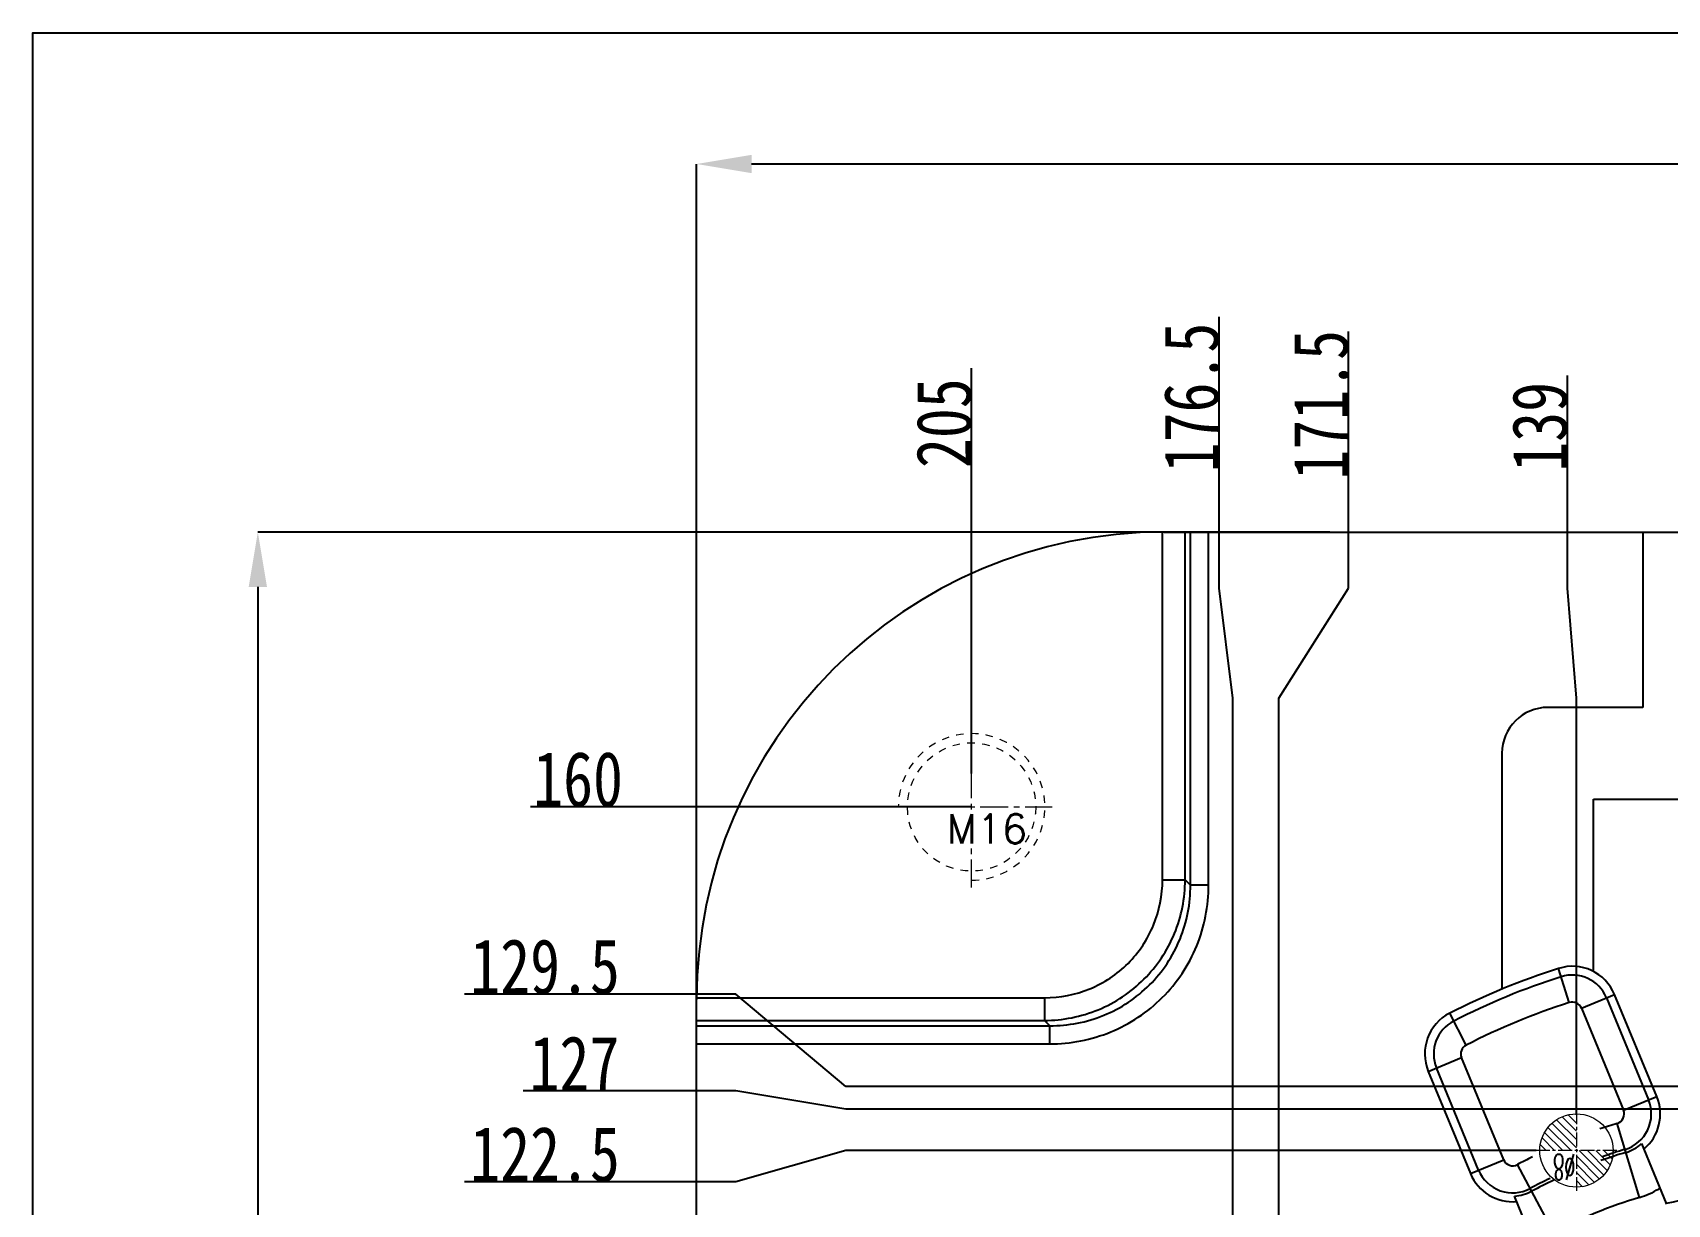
# Model space of a CAD drawing. Header units: millimetres. Extents: x 1572 to 4063, y -10865 to -3081.
# Drawn here: x 2308.3 to 2486.6, y -5741.4 to -5613.5 of the extents above; entities that cross this region are included whole.
import ezdxf
from ezdxf.enums import TextEntityAlignment as Align

# ---------------------------------------------------------------- set-up
doc = ezdxf.new("R2010")
doc.units = ezdxf.units.MM
doc.header["$LTSCALE"] = 16.335
doc.header["$PDMODE"] = 3
doc.header["$PDSIZE"] = 0.3125
doc.linetypes.add('CENTER', pattern=[0.6, 0.375, -0.075, 0.075, -0.075])
doc.linetypes.add('HIDDEN', pattern=[0.2, 0.1, -0.1])
doc.layers.get('0').update_dxf_attribs({"linetype": 'CONTINUOUS'})
doc.layers.get('Defpoints').update_dxf_attribs({"linetype": 'CONTINUOUS'})
doc.layers.add('DEFAULT_2', color=8, linetype='HIDDEN')
doc.layers.add('epin', color=13, linetype='CONTINUOUS', lineweight=9)
doc.layers.add('screw', color=33, linetype='CONTINUOUS', lineweight=13)
doc.styles.get("Standard").update_dxf_attribs({"font": 'txt', "width": 0.8})
doc.styles.add('TXT', font='txt.shx', dxfattribs={"bigfont": 'gbcbig.shx'})
doc.styles.add('TXT05', font='txt.shx', dxfattribs={"width": 0.5, "bigfont": 'gbcbig.shx'})
doc.dimstyles.new('ISO-25', dxfattribs={"dimtxt": 8, "dimasz": 6, "dimexe": 0, "dimexo": 0, "dimgap": 0, "dimtad": 1, "dimdsep": 46, "dimtxsty": 'Standard', "dimcen": 0, "dimclrd": 4, "dimclre": 4, "dimclrt": 6, "dimazin": 0, "dimtfac": 1, "dimtofl": 0, "dimtmove": 0, "dimatfit": 3, "dimfxl": 0, "dimarcsym": 0})

# ---------------------------------------------------------------- blocks, each defined once
blk = doc.blocks.new('screw_m16_g')
at = {"layer": 'screw', "color": 1, "linetype": 'CENTER', "ltscale": 0.497582}
for p, q in [((0, -8.8), (0, 8.8)), ((-8.8, 0), (8.8, 0))]:
    blk.add_line(p, q, dxfattribs=at)
at = {"layer": 'screw', "color": 33, "linetype": 'HIDDEN', "ltscale": 0.497582}
blk.add_circle((0, 0), 7, dxfattribs=at)
at = {"layer": 'screw', "color": 92, "linetype": 'HIDDEN', "ltscale": 0.497582}
blk.add_arc((0, 0), 8, 270, 180, dxfattribs=at)
at = {"layer": 'screw', "color": 6, "style": 'TXT'}
blk.add_text('M16', height=3.2, dxfattribs=at).set_placement((-2.72, -4))
blk = doc.blocks.new('*D744')
at = {"color": 4, "lineweight": -2, "transparency": 16777216}
for p, q in [((2380.71, -5723.85), (2380.71, -5627.83)), ((2844.71, -5627.83), (2386.71, -5627.83)), ((2850.71, -5723.85), (2850.71, -5627.83))]:
    blk.add_line(p, q, dxfattribs=at)
at = {"color": 4, "transparency": 16777216}
for points in [[(2386.71, -5626.83), (2386.71, -5628.83), (2380.71, -5627.83)], [(2844.71, -5626.83), (2844.71, -5628.83), (2850.71, -5627.83)]]:
    blk.add_solid(points, dxfattribs=at)
at = {"layer": 'Defpoints', "color": 0, "transparency": 16777216}
for p in [(2380.71, -5627.83), (2380.71, -5723.85), (2850.71, -5723.85)]:
    blk.add_point(p, dxfattribs=at)
at = {"color": 6, "transparency": 16777216, "insert": (2565.86, -5623.83), "char_height": 8, "attachment_point": 5}
blk.add_mtext('470', dxfattribs=at)
blk = doc.blocks.new('*D745')
at = {"color": 4, "lineweight": -2, "transparency": 16777216}
for p, q in [((2449.81, -5667.99), (2332.83, -5667.99)), ((2332.83, -5673.99), (2332.83, -6041.99)), ((2460.61, -6047.99), (2332.83, -6047.99))]:
    blk.add_line(p, q, dxfattribs=at)
at = {"color": 4, "transparency": 16777216}
for points in [[(2331.83, -5673.99), (2333.83, -5673.99), (2332.83, -5667.99)], [(2331.83, -6041.99), (2333.83, -6041.99), (2332.83, -6047.99)]]:
    blk.add_solid(points, dxfattribs=at)
at = {"layer": 'Defpoints', "color": 0, "transparency": 16777216}
for p in [(2449.81, -5667.99), (2332.83, -6047.99), (2460.61, -6047.99)]:
    blk.add_point(p, dxfattribs=at)
at = {"color": 6, "transparency": 16777216, "insert": (2328.83, -5848.35), "char_height": 8, "attachment_point": 5, "rotation": 90}
blk.add_mtext('380', dxfattribs=at)
blk = doc.blocks.new('*D765')
at = {"color": 4, "lineweight": -2, "transparency": 16777216}
for p, q in [((2384.97, -5728.99), (2361.77, -5728.99)), ((2396.97, -5730.99), (2384.97, -5728.99)), ((2591.31, -5730.99), (2396.97, -5730.99))]:
    blk.add_line(p, q, dxfattribs=at)
at = {"layer": 'Defpoints', "color": 0, "transparency": 16777216}
for p in [(2372.97, -5728.99), (2591.31, -5730.99), (2615.71, -5857.99)]:
    blk.add_point(p, dxfattribs=at)
at = {"color": 6, "transparency": 16777216, "insert": (2367.37, -5725.99), "char_height": 6, "attachment_point": 5}
blk.add_mtext('127', dxfattribs=at)
blk = doc.blocks.new('*D766')
at = {"color": 4, "lineweight": -2, "transparency": 16777216}
for p, q in [((2384.97, -5718.44), (2355.37, -5718.44)), ((2396.97, -5728.49), (2384.97, -5718.44)), ((2513.22, -5728.49), (2396.97, -5728.49))]:
    blk.add_line(p, q, dxfattribs=at)
at = {"layer": 'Defpoints', "color": 0, "transparency": 16777216}
for p in [(2372.97, -5718.44), (2513.22, -5728.49), (2615.71, -5857.99)]:
    blk.add_point(p, dxfattribs=at)
at = {"color": 6, "transparency": 16777216, "insert": (2364.17, -5715.44), "char_height": 6, "attachment_point": 5}
blk.add_mtext('129.5', dxfattribs=at)
blk = doc.blocks.new('*D767')
at = {"color": 4, "lineweight": -2, "transparency": 16777216}
for p, q in [((2396.97, -5735.49), (2384.97, -5738.92)), ((2472.31, -5735.49), (2396.97, -5735.49)), ((2384.97, -5738.92), (2355.37, -5738.92))]:
    blk.add_line(p, q, dxfattribs=at)
at = {"layer": 'Defpoints', "color": 0, "transparency": 16777216}
for p in [(2472.31, -5735.49), (2372.97, -5738.92), (2615.71, -5857.99)]:
    blk.add_point(p, dxfattribs=at)
at = {"color": 6, "transparency": 16777216, "insert": (2364.17, -5735.92), "char_height": 6, "attachment_point": 5}
blk.add_mtext('122.5', dxfattribs=at)
blk = doc.blocks.new('*D768')
at = {"color": 4, "lineweight": -2, "transparency": 16777216}
blk.add_line((2410.71, -5697.99), (2362.57, -5697.99), dxfattribs=at)
at = {"layer": 'Defpoints', "color": 0, "transparency": 16777216}
for p in [(2372.97, -5697.99), (2410.71, -5697.99), (2615.71, -5857.99)]:
    blk.add_point(p, dxfattribs=at)
at = {"color": 6, "transparency": 16777216, "insert": (2367.77, -5694.99), "char_height": 6, "attachment_point": 5}
blk.add_mtext('160', dxfattribs=at)
blk = doc.blocks.new('*D772')
at = {"color": 4, "lineweight": -2, "transparency": 16777216}
for p, q in [((2475.71, -5674.11), (2475.71, -5650.91)), ((2476.71, -5686.11), (2475.71, -5674.11)), ((2476.71, -5731.59), (2476.71, -5686.11))]:
    blk.add_line(p, q, dxfattribs=at)
at = {"layer": 'Defpoints', "color": 0, "transparency": 16777216}
for p in [(2475.71, -5662.11), (2476.71, -5731.59), (2615.71, -5857.99)]:
    blk.add_point(p, dxfattribs=at)
at = {"color": 6, "transparency": 16777216, "insert": (2472.71, -5656.51), "char_height": 6, "attachment_point": 5, "rotation": 90}
blk.add_mtext('139', dxfattribs=at)
blk = doc.blocks.new('*D773')
at = {"color": 4, "lineweight": -2, "transparency": 16777216}
for p, q in [((2451.83, -5674.11), (2451.83, -5646.11)), ((2444.21, -5686.11), (2451.83, -5674.11)), ((2444.21, -5762.59), (2444.21, -5686.11))]:
    blk.add_line(p, q, dxfattribs=at)
at = {"layer": 'Defpoints', "color": 0, "transparency": 16777216}
for p in [(2451.83, -5662.11), (2444.21, -5762.59), (2615.71, -5857.99)]:
    blk.add_point(p, dxfattribs=at)
at = {"color": 6, "transparency": 16777216, "insert": (2448.83, -5654.11), "char_height": 6, "attachment_point": 5, "rotation": 90}
blk.add_mtext('171.5', dxfattribs=at)
blk = doc.blocks.new('*D774')
at = {"color": 4, "lineweight": -2, "transparency": 16777216}
for p, q in [((2437.71, -5674.11), (2437.71, -5644.51)), ((2439.21, -5686.11), (2437.71, -5674.11)), ((2439.21, -5843.59), (2439.21, -5686.11))]:
    blk.add_line(p, q, dxfattribs=at)
at = {"layer": 'Defpoints', "color": 0, "transparency": 16777216}
for p in [(2437.71, -5662.11), (2439.21, -5843.59), (2615.71, -5857.99)]:
    blk.add_point(p, dxfattribs=at)
at = {"color": 6, "transparency": 16777216, "insert": (2434.71, -5653.31), "char_height": 6, "attachment_point": 5, "rotation": 90}
blk.add_mtext('176.5', dxfattribs=at)
blk = doc.blocks.new('*D775')
at = {"color": 4, "lineweight": -2, "transparency": 16777216}
blk.add_line((2410.71, -5694.36), (2410.71, -5650.11), dxfattribs=at)
at = {"layer": 'Defpoints', "color": 0, "transparency": 16777216}
for p in [(2410.71, -5662.11), (2410.71, -5694.36), (2615.71, -5857.99)]:
    blk.add_point(p, dxfattribs=at)
at = {"color": 6, "transparency": 16777216, "insert": (2407.71, -5656.11), "char_height": 6, "attachment_point": 5, "rotation": 90}
blk.add_mtext('205', dxfattribs=at)
blk = doc.blocks.new('epin_ejp_8')
at = {"layer": 'epin'}
h = blk.add_hatch(dxfattribs=at)
h.set_pattern_fill('_ANSI31', color=123, scale=0.2, angle=90, style=0)
h.set_pattern_definition([(135, (-263.1036, 1313.3417), (-0.4490128, -0.4490128), [])])
h.paths.add_polyline_path([(0, 4, 0.414214), (-4, 0), (0, 0)])
h.paths.add_polyline_path([(4, 0), (0, 0), (0, -4, 0.414214)])
at = {"layer": 'epin', "color": 1, "linetype": 'CENTER', "ltscale": 0.248791}
for p, q in [((0, -4.4), (0, 4.4)), ((-4.4, 0), (4.4, 0))]:
    blk.add_line(p, q, dxfattribs=at)
at = {"layer": 'epin'}
blk.add_circle((0, 0), 4, dxfattribs=at)
at = {"layer": 'epin', "color": 6, "style": 'TXT05', "width": 0.5}
blk.add_text('%%c8', height=2.8, dxfattribs=at).set_placement((1.33, 1.8), align=Align.MIDDLE)
blk = doc.blocks.new('1258')
at = {"layer": 'epin', "rotation": 180}
blk.add_blockref('epin_ejp_8', (-399.76, 2728.91), dxfattribs=at)

msp = doc.modelspace()

# ---------------------------------------------------------------- linework, layer by layer
at = {"color": 7, "linetype": 'Continuous'}
for p, q in [((2431.533, -5705.943), (2431.533, -5667.99)), ((2431.706, -5667.99), (2799.706, -5667.99)), ((2434.008, -5705.943), (2434.008, -5667.99)), ((2434.588, -5706.523), (2434.588, -5667.99)), ((2436.569, -5706.523), (2436.569, -5667.99)), ((2483.945, -5667.99), (2483.945, -5687.131)), ((2483.945, -5687.131), (2473.576, -5687.131)), ((2468.576, -5692.131), (2468.576, -5717.853)), ((2478.576, -5715.964), (2478.576, -5697.131)), ((2478.576, -5697.131), (2488.945, -5697.131)), ((2431.533, -5705.943), (2434.008, -5705.943)), ((2434.008, -5705.943), (2434.588, -5706.523)), ((2436.569, -5706.523), (2434.588, -5706.523)), ((2475.919, -5719.342), (2474.73, -5715.621)), ((2380.706, -5718.817), (2418.659, -5718.817)), ((2380.706, -5996.99), (2380.706, -5718.99)), ((2418.659, -5718.817), (2418.659, -5721.292)), ((2477.237, -5719.954), (2480.867, -5718.456)), ((2479.968, -5718.827), (2484.564, -5729.965)), ((2485.464, -5729.593), (2480.867, -5718.456)), ((2464.664, -5723.987), (2462.873, -5720.492)), ((2477.237, -5719.954), (2481.833, -5731.092)), ((2380.706, -5721.292), (2418.659, -5721.292)), ((2380.706, -5721.872), (2419.239, -5721.872)), ((2418.659, -5721.292), (2419.239, -5721.872)), ((2419.239, -5723.853), (2419.239, -5721.872)), ((2380.706, -5723.853), (2419.239, -5723.853)), ((2460.531, -5726.849), (2464.162, -5725.351)), ((2466.028, -5737.615), (2461.431, -5726.478)), ((2468.759, -5736.488), (2464.162, -5725.351)), ((2460.531, -5726.849), (2465.128, -5737.986)), ((2481.833, -5731.092), (2485.464, -5729.593)), ((2483.587, -5740.596), (2481.152, -5732.527)), ((2483.797, -5734.727), (2486.502, -5741.281)), ((2465.128, -5737.986), (2468.759, -5736.488)), ((2474.219, -5744.462), (2470.254, -5737.025)), ((2472.635, -5747.002), (2469.931, -5740.45))]:
    msp.add_line(p, q, dxfattribs=at)
msp.add_lwpolyline([(3063.099, -6133.841), (2308.268, -6133.841), (2308.268, -5613.499), (3063.099, -5613.499)], close=True)
for centre, radius, start, end in [((2431.706, -5718.99), 51, 90, 180), ((2473.576, -5692.131), 5, 90, 180), ((2498.489, -5789.985), 78.067, 107.71807, 117.1359), ((2476.246, -5720.363), 4.979, 22.42689, 107.71807), ((2498.489, -5789.985), 77.115, 107.71807, 117.13581), ((2476.246, -5720.363), 4.027, 22.42694, 107.71807), ((2498.489, -5789.985), 74.16, 107.71807, 117.13581), ((2476.246, -5720.363), 1.072, 22.42694, 107.71807), ((2465.153, -5724.942), 5, 117.13727, 202.42689), ((2465.153, -5724.942), 4.027, 117.13581, 202.42694), ((2465.153, -5724.942), 1.072, 117.13581, 202.42694), ((2480.842, -5731.501), 4.027, 286.79032, 22.42694), ((2480.842, -5731.501), 5, 309.88463, 22.42699), ((2480.842, -5731.501), 1.072, 286.79032, 22.42694), ((2498.489, -5789.985), 60.016, 106.79032, 108.69671), ((2498.489, -5789.985), 57.062, 106.79032, 109.4063), ((2480.842, -5731.501), 4.374, 286.79032, 312.48048), ((2469.75, -5736.079), 1.072, 202.42694, 298.06355), ((2498.489, -5789.985), 60.016, 116.30936, 118.06355), ((2498.489, -5789.985), 56.714, 106.79032, 109.69921), ((2469.75, -5736.079), 5, 202.42699, 274.96924), ((2469.75, -5736.079), 4.027, 202.42694, 298.06355), ((2498.489, -5789.985), 57.062, 115.59976, 118.06355), ((2498.489, -5789.985), 56.714, 115.30685, 118.06355), ((2469.75, -5736.079), 4.374, 272.3734, 298.06355), ((2498.489, -5789.985), 51.588, 106.79032, 118.06356), ((2480.842, -5731.501), 9.5, 286.79036, 300.47335)]:
    msp.add_arc(centre, radius, start, end, dxfattribs=at)
msp.add_ellipse((2498.692, -5790.369), major_axis=(-22.577, 45.279), ratio=0.9931736, start_param=-0.4598112, end_param=-0.220579, dxfattribs=at)
for points, knots in [([(2418.659, -5718.817), (2420.335, -5718.816), (2423.725, -5718.158), (2428.016, -5715.299), (2430.875, -5711.008), (2431.532, -5707.619), (2431.533, -5705.943)], [0, 0, 0, 0, 0.250058, 0.5000421, 0.7499717, 1, 1, 1, 1]), ([(2418.659, -5721.292), (2420.655, -5721.286), (2424.689, -5720.488), (2429.793, -5717.077), (2433.204, -5711.972), (2434.002, -5707.939), (2434.008, -5705.943)], [0, 0, 0, 0, 0.2500357, 0.5000418, 0.7499939, 1, 1, 1, 1]), ([(2419.239, -5723.853), (2421.495, -5723.853), (2426.057, -5722.967), (2431.835, -5719.119), (2435.683, -5713.341), (2436.569, -5708.779), (2436.569, -5706.523)], [0, 0, 0, 0, 0.2500254, 0.4999994, 0.7499737, 1, 1, 1, 1]), ([(2419.239, -5721.872), (2421.239, -5721.877), (2425.286, -5721.103), (2430.413, -5717.696), (2433.819, -5712.569), (2434.593, -5708.523), (2434.588, -5706.523)], [0, 0, 0, 0, 0.2500493, 0.5000435, 0.7499845, 1, 1, 1, 1])]:
    msp.add_open_spline(points, degree=3, knots=knots, dxfattribs=at)
at = {"layer": 'DEFAULT_2', "color": 8, "linetype": 'HIDDEN'}
for p, q in [((2431.706, -5667.99), (2431.706, -5667.99)), ((2380.706, -5718.99), (2380.706, -5718.99)), ((2486.533, -5741.356), (2486.502, -5741.281))]:
    msp.add_line(p, q, dxfattribs=at)
msp.add_arc((2480.842, -5731.501), 9.5, 300.47335, 301.51166, dxfattribs=at)

# ---------------------------------------------------------------- block references
msp.add_blockref('1258', (2876.461, -8464.395))
at = {"layer": 'screw'}
msp.add_blockref('screw_m16_g', (2410.706, -5697.99), dxfattribs=at)

# ---------------------------------------------------------------- dimensions: what is measured, and where the dimension line sits
dim = msp.add_linear_dim(base=(2380.706, -5627.83), p1=(2850.706, -5723.853), p2=(2380.706, -5723.853), dimstyle='ISO-25', override={"dimfxl": 1.25})
dim.commit()
dim.dimension.update_dxf_attribs({"geometry": '*D744', "text_midpoint": (2565.859, -5627.83), "dimtype": 160})
for feature_location, offset, dtype, picture, middle in [((2439.206, -5843.59), (-1.5, 181.475), 1, '*D774', (2434.706, -5653.315)), ((2444.206, -5762.59), (7.624, 100.475), 1, '*D773', (2448.83, -5654.115)), ((2410.706, -5694.358), (0, 32.243), 1, '*D775', (2407.706, -5656.115)), ((2476.706, -5731.59), (-1, 69.475), 1, '*D772', (2472.706, -5656.515)), ((2410.706, -5697.99), (-37.738, 0), 0, '*D768', (2367.768, -5694.99)), ((2513.216, -5728.49), (-140.248, 10.049), 0, '*D766', (2364.168, -5715.441)), ((2591.306, -5730.99), (-218.338, 2), 0, '*D765', (2367.368, -5725.99)), ((2472.306, -5735.49), (-99.338, -3.426), 0, '*D767', (2364.168, -5735.915))]:
    dim = msp.add_ordinate_dim(feature_location=feature_location, offset=offset, dtype=dtype, origin=(2615.706, -5857.99), dimstyle='ISO-25', override={"dimtxt": 6, "dimfxl": 1.25})
    dim.commit()
    dim.dimension.update_dxf_attribs({"geometry": picture, "text_midpoint": middle})
dim = msp.add_linear_dim(base=(2332.827, -6047.99), p1=(2449.807, -5667.99), p2=(2460.608, -6047.99), angle=90, dimstyle='ISO-25', override={"dimfxl": 1.25})
dim.commit()
dim.dimension.update_dxf_attribs({"geometry": '*D745', "text_midpoint": (2332.827, -5848.354), "dimtype": 160})

doc.saveas('drawing.dxf')
